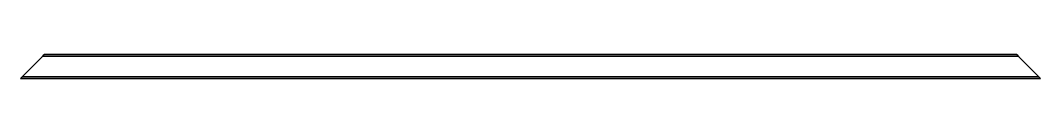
# Model space of a CAD drawing. Header units: inches. Extents: x 0 to 1280, y 0 to 30.
import ezdxf

# ---------------------------------------------------------------- set-up
doc = ezdxf.new("R2010")
doc.units = ezdxf.units.IN
doc.header["$MEASUREMENT"] = 0
doc.layers.add('SIMUMAK Visible (ISO)', color=7, linetype='Continuous', lineweight=35)
doc.layers.add('SIMUMAK Visible Narrow (ISO)', color=7, linetype='Continuous', lineweight=25)

# ---------------------------------------------------------------- blocks, each defined once
blk = doc.blocks.new('DIN 30 x 30 x 1_5 00000043_Sheet_3_2453A 30x30x1.5')
at = {"layer": 'SIMUMAK Visible (ISO)'}
for p, q in [((-612.2, 12.7), (-610, 15)), ((610, 15), (-610, 15)), ((610, 15), (612.2, 12.7)), ((-612.2, 12.7), (-637.7, -12.8)), ((637.7, -12.8), (612.2, 12.7)), ((-640, -15), (-637.7, -12.8)), ((637.7, -12.8), (640, -15)), ((640, -15), (-640, -15))]:
    blk.add_line(p, q, dxfattribs=at)
at = {"layer": 'SIMUMAK Visible Narrow (ISO)'}
for p, q in [((612.2, 12.7), (-612.2, 12.7)), ((637.7, -12.8), (-637.7, -12.8))]:
    blk.add_line(p, q, dxfattribs=at)

msp = doc.modelspace()

# ---------------------------------------------------------------- block references
msp.add_blockref('DIN 30 x 30 x 1_5 00000043_Sheet_3_2453A 30x30x1.5', (640, 15))

doc.saveas('drawing.dxf')
